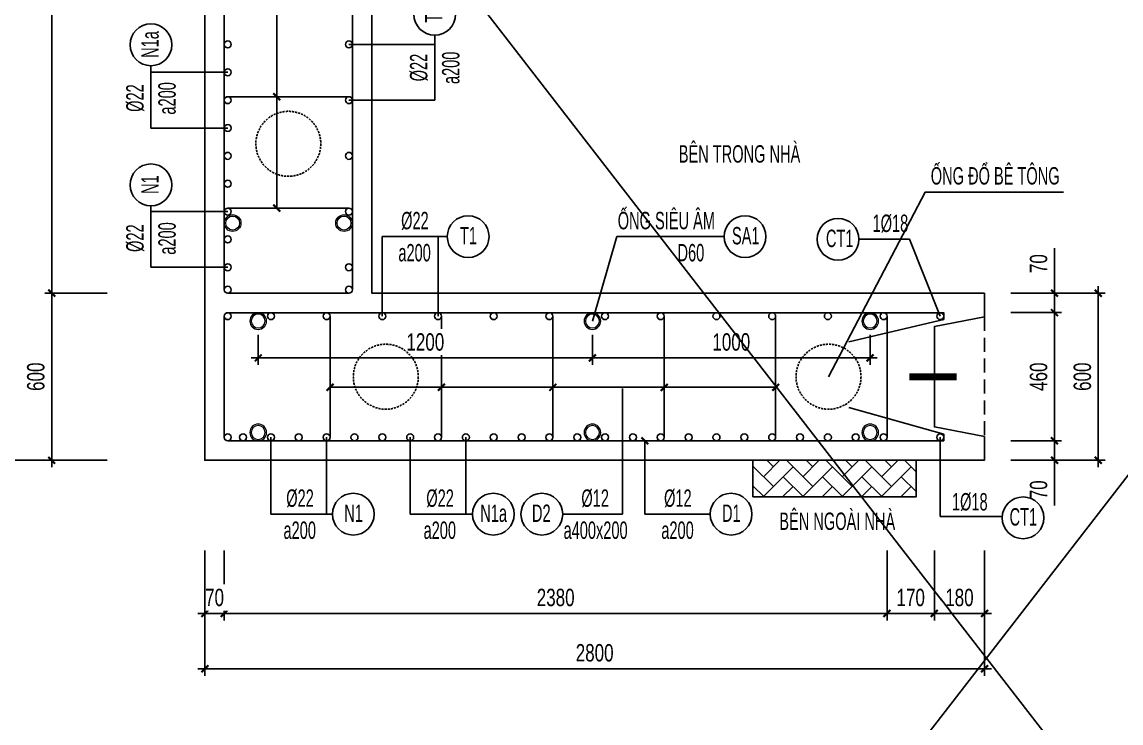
# Model space of a CAD drawing. Header units: millimetres. Extents: x -147841 to 368790, y -162721 to 84261.
# Drawn here: x 305084 to 309031, y -71216 to -68699 of the extents above; entities that cross this region are included whole.
import ezdxf
from ezdxf.enums import TextEntityAlignment as Align

# ---------------------------------------------------------------- set-up
doc = ezdxf.new("R2010")
doc.units = ezdxf.units.MM
doc.header["$LTSCALE"] = 1000
doc.header["$MEASUREMENT"] = 0
doc.header["$PDMODE"] = 1
doc.header["$PDSIZE"] = -10
doc.linetypes.add('DASHED', pattern=[0.75, 0.5, -0.25])
doc.linetypes.add('HIDDEN', pattern=[0.375, 0.25, -0.125])
doc.layers.get('0').update_dxf_attribs({"linetype": 'CONTINUOUS', "lineweight": 18})
doc.layers.get('DEFPOINTS').update_dxf_attribs({"color": 5, "linetype": 'CONTINUOUS', "lineweight": 18})
for name, color, linetype, lineweight in [('0-THAY', 7, 'CONTINUOUS', 18), ('ccu11-Dim', 8, 'CONTINUOUS', 18), ('DIM', 8, 'CONTINUOUS', 18)]:
    doc.layers.add(name, color=color, linetype=linetype, lineweight=lineweight)
for name, color, linetype in [('ccu11-Hatch', 250, 'CONTINUOUS'), ('ccu11-Khuat', 9, 'DASHED'), ('ccu11-Manh', 8, 'CONTINUOUS'), ('ccu11-Thep', 4, 'CONTINUOUS'), ('ccu11-Thepdai', 6, 'CONTINUOUS'), ('KC-Cotthep', 8, 'CONTINUOUS'), ('KC-Dim', 8, 'CONTINUOUS'), ('KC-Text', 31, 'CONTINUOUS'), ('KC-Thay', 7, 'CONTINUOUS')]:
    doc.layers.add(name, color=color, linetype=linetype)
doc.styles.add('ARIAL', font='arial.ttf', dxfattribs={"width": 0.7})
doc.styles.add('ccu11-dim', font='vnsimli.shx', dxfattribs={"width": 0.65, "bigfont": 'bigfont.shx'})
doc.dimstyles.new('2.5-25', dxfattribs={"dimscale": 25, "dimtxt": 2.5, "dimasz": 1, "dimexe": 1, "dimexo": 2, "dimgap": 1, "dimtad": 1, "dimdec": 1, "dimrnd": 5, "dimdsep": 46, "dimtxsty": 'ARIAL', "dimblk": 'ARCHTICK', "dimcen": -1, "dimdle": 1, "dimclrd": 256, "dimclre": 256, "dimclrt": 3, "dimadec": 0, "dimazin": 2, "dimtfac": 0.1, "dimtdec": 1, "dimtmove": 0, "dimatfit": 1, "dimldrblk": 'ARCHTICK', "dimfxl": 1, "dimtvp": 0.833333, "dimtfill": 1, "dimtolj": 1, "dimtzin": 12, "dimarcsym": 0})
doc.dimstyles.new('ccu11-100x4', dxfattribs={"dimscale": 100, "dimtxt": 2.5, "dimasz": 1, "dimexe": 1, "dimexo": 2, "dimgap": 1, "dimtad": 1, "dimdec": 0, "dimlfac": 0.25, "dimdsep": 46, "dimtxsty": 'ccu11-dim', "dimblk": 'ARCHTICK', "dimcen": -1, "dimdle": 1, "dimclrd": 256, "dimclre": 256, "dimclrt": 31, "dimadec": 0, "dimazin": 2, "dimtfac": 0.1, "dimtdec": 0, "dimtmove": 0, "dimatfit": 1, "dimldrblk": 'ARCHTICK', "dimfxl": 1, "dimtvp": 0.833333, "dimtolj": 1, "dimtzin": 12, "dimarcsym": 0})

# ---------------------------------------------------------------- blocks, each defined once
blk = doc.blocks.new('_ARCHTICK')
at = {"color": 0, "linetype": 'ByBlock', "const_width": 0.3}
blk.add_lwpolyline([(-0.5, -0.5), (0.5, 0.5)], dxfattribs=at)
blk = doc.blocks.new('*D1232')
at = {"layer": 'DEFPOINTS', "color": 0, "linetype": 'ByBlock', "ltscale": 30, "transparency": 16777216}
for p in [(308360.6, -70546.8), (308540.6, -70546.8), (308540.6, -70822.4)]:
    blk.add_point(p, dxfattribs=at)
at = {"layer": 'KC-Dim', "linetype": 'ByBlock', "lineweight": -2, "ltscale": 30, "transparency": 16777216}
for p, q in [((308360.6, -70596.8), (308360.6, -70847.4)), ((308540.6, -70596.8), (308540.6, -70847.4)), ((308335.6, -70822.4), (308565.6, -70822.4))]:
    blk.add_line(p, q, dxfattribs=at)
at = {"layer": 'KC-Dim', "linetype": 'ByBlock', "lineweight": -2, "ltscale": 30, "transparency": 16777216, "xscale": 25, "yscale": 25, "zscale": 25, "rotation": 180}
blk.add_blockref('_ARCHTICK', (308360.6, -70822.4), dxfattribs=at)
at = {"layer": 'KC-Dim', "linetype": 'ByBlock', "lineweight": -2, "ltscale": 30, "transparency": 16777216, "xscale": 25, "yscale": 25, "zscale": 25}
blk.add_blockref('_ARCHTICK', (308540.6, -70822.4), dxfattribs=at)
at = {"layer": 'KC-Dim', "color": 3, "linetype": 'ByBlock', "ltscale": 30, "transparency": 16777216, "insert": (308450.6, -70765.5), "char_height": 62.5, "attachment_point": 5, "style": 'ARIAL', "bg_fill": 3, "box_fill_scale": 1.25, "bg_fill_color": 256, "bg_fill_true_color": 13158600, "bg_fill_transparency": 0}
blk.add_mtext('\\A1;180', dxfattribs=at)
blk = doc.blocks.new('*D1233')
at = {"layer": 'DEFPOINTS', "color": 0, "linetype": 'ByBlock', "ltscale": 30, "transparency": 16777216}
for p in [(308190.6, -70546.8), (308360.6, -70546.8)]:
    blk.add_point(p, dxfattribs=at)
at = {"layer": 'KC-Dim', "linetype": 'ByBlock', "lineweight": -2, "ltscale": 30, "transparency": 16777216}
for p, q in [((308190.6, -70596.8), (308190.6, -70847.4)), ((308360.6, -70596.8), (308360.6, -70847.4)), ((308385.6, -70822.4), (308165.6, -70822.4))]:
    blk.add_line(p, q, dxfattribs=at)
at = {"layer": 'KC-Dim', "linetype": 'ByBlock', "lineweight": -2, "ltscale": 30, "transparency": 16777216, "xscale": 25, "yscale": 25, "zscale": 25, "rotation": 180}
blk.add_blockref('_ARCHTICK', (308190.6, -70822.4), dxfattribs=at)
at = {"layer": 'KC-Dim', "linetype": 'ByBlock', "lineweight": -2, "ltscale": 30, "transparency": 16777216, "xscale": 25, "yscale": 25, "zscale": 25}
blk.add_blockref('_ARCHTICK', (308360.6, -70822.4), dxfattribs=at)
at = {"layer": 'KC-Dim', "color": 3, "linetype": 'ByBlock', "ltscale": 30, "transparency": 16777216, "insert": (308275.6, -70765.5), "char_height": 62.5, "attachment_point": 5, "style": 'ARIAL', "bg_fill": 3, "box_fill_scale": 1.25, "bg_fill_color": 256, "bg_fill_true_color": 13158600, "bg_fill_transparency": 0}
blk.add_mtext('\\A1;170', dxfattribs=at)
at = {"layer": 'DEFPOINTS', "color": 0, "linetype": 'ByBlock', "ltscale": 30, "transparency": 16777216}
blk.add_point((308190.6, -70822.4), dxfattribs=at)
blk = doc.blocks.new('*D1234')
at = {"layer": 'DEFPOINTS', "color": 0, "linetype": 'ByBlock', "ltscale": 30, "transparency": 16777216}
for p in [(308584.7, -69672.6), (308949.2, -69672.6), (308584.7, -70272.6)]:
    blk.add_point(p, dxfattribs=at)
at = {"layer": 'KC-Dim', "linetype": 'ByBlock', "lineweight": -2, "ltscale": 30, "transparency": 16777216}
for p, q in [((308949.2, -70297.6), (308949.2, -69647.6)), ((308634.7, -69672.6), (308974.2, -69672.6)), ((308634.7, -70272.6), (308974.2, -70272.6))]:
    blk.add_line(p, q, dxfattribs=at)
at = {"layer": 'KC-Dim', "linetype": 'ByBlock', "lineweight": -2, "ltscale": 30, "transparency": 16777216, "xscale": 25, "yscale": 25, "zscale": 25}
for p, rotation in [((308949.2, -69672.6), 90), ((308949.2, -70272.6), 270)]:
    blk.add_blockref('_ARCHTICK', p, dxfattribs=dict(at, rotation=rotation))
at = {"layer": 'KC-Dim', "color": 3, "linetype": 'ByBlock', "ltscale": 30, "transparency": 16777216, "insert": (308892.3, -69972.6), "char_height": 62.5, "attachment_point": 5, "rotation": 90, "style": 'ARIAL', "bg_fill": 3, "box_fill_scale": 1.25, "bg_fill_color": 256, "bg_fill_true_color": 13158600, "bg_fill_transparency": 0}
blk.add_mtext('\\A1;600', dxfattribs=at)
blk = doc.blocks.new('*D1235')
at = {"layer": 'DEFPOINTS', "color": 0, "linetype": 'ByBlock', "ltscale": 30, "transparency": 16777216}
for p in [(308584.7, -69742.6), (308584.7, -70202.6), (308792, -70202.6)]:
    blk.add_point(p, dxfattribs=at)
at = {"layer": 'KC-Dim', "linetype": 'ByBlock', "lineweight": -2, "ltscale": 30, "transparency": 16777216}
for p, q in [((308792, -69717.6), (308792, -70227.6)), ((308634.7, -69742.6), (308817, -69742.6)), ((308634.7, -70202.6), (308817, -70202.6))]:
    blk.add_line(p, q, dxfattribs=at)
at = {"layer": 'KC-Dim', "linetype": 'ByBlock', "lineweight": -2, "ltscale": 30, "transparency": 16777216, "xscale": 25, "yscale": 25, "zscale": 25}
for p, rotation in [((308792, -69742.6), 90), ((308792, -70202.6), 270)]:
    blk.add_blockref('_ARCHTICK', p, dxfattribs=dict(at, rotation=rotation))
at = {"layer": 'KC-Dim', "color": 3, "linetype": 'ByBlock', "ltscale": 30, "transparency": 16777216, "insert": (308735.1, -69972.6), "char_height": 62.5, "attachment_point": 5, "rotation": 90, "style": 'ARIAL', "bg_fill": 3, "box_fill_scale": 1.25, "bg_fill_color": 256, "bg_fill_true_color": 13158600, "bg_fill_transparency": 0}
blk.add_mtext('\\A1;460', dxfattribs=at)
blk = doc.blocks.new('*D1236')
at = {"layer": 'DEFPOINTS', "color": 0, "linetype": 'ByBlock', "ltscale": 30, "transparency": 16777216}
for p in [(308584.7, -69672.6), (308792, -69672.6), (308584.7, -69742.6)]:
    blk.add_point(p, dxfattribs=at)
at = {"layer": 'KC-Dim', "linetype": 'ByBlock', "lineweight": -2, "ltscale": 30, "transparency": 16777216}
for p, q in [((308792, -69672.6), (308792, -69510.5)), ((308634.7, -69672.6), (308817, -69672.6)), ((308792, -69742.6), (308792, -69672.6)), ((308634.7, -69742.6), (308817, -69742.6)), ((308792, -69742.6), (308792, -69767.6))]:
    blk.add_line(p, q, dxfattribs=at)
at = {"layer": 'KC-Dim', "linetype": 'ByBlock', "lineweight": -2, "ltscale": 30, "transparency": 16777216, "xscale": 25, "yscale": 25, "zscale": 25}
for p, rotation in [((308792, -69672.6), 270), ((308792, -69742.6), 90)]:
    blk.add_blockref('_ARCHTICK', p, dxfattribs=dict(at, rotation=rotation))
at = {"layer": 'KC-Dim', "color": 3, "linetype": 'ByBlock', "ltscale": 30, "transparency": 16777216, "insert": (308735.1, -69566.6), "char_height": 62.5, "attachment_point": 5, "rotation": 90, "style": 'ARIAL', "bg_fill": 3, "box_fill_scale": 1.25, "bg_fill_color": 256, "bg_fill_true_color": 13158600, "bg_fill_transparency": 0}
blk.add_mtext('\\A1;70', dxfattribs=at)
blk = doc.blocks.new('*D1237')
at = {"layer": 'DEFPOINTS', "color": 0, "linetype": 'ByBlock', "ltscale": 30, "transparency": 16777216}
for p in [(308584.7, -70202.6), (308584.7, -70272.6), (308792, -70272.6)]:
    blk.add_point(p, dxfattribs=at)
at = {"layer": 'KC-Dim', "linetype": 'ByBlock', "lineweight": -2, "ltscale": 30, "transparency": 16777216}
for p, q in [((308634.7, -70202.6), (308817, -70202.6)), ((308792, -70202.6), (308792, -70177.6)), ((308792, -70202.6), (308792, -70272.6)), ((308634.7, -70272.6), (308817, -70272.6)), ((308792, -70272.6), (308792, -70434.8))]:
    blk.add_line(p, q, dxfattribs=at)
at = {"layer": 'KC-Dim', "linetype": 'ByBlock', "lineweight": -2, "ltscale": 30, "transparency": 16777216, "xscale": 25, "yscale": 25, "zscale": 25}
for p, rotation in [((308792, -70202.6), 270), ((308792, -70272.6), 90)]:
    blk.add_blockref('_ARCHTICK', p, dxfattribs=dict(at, rotation=rotation))
at = {"layer": 'KC-Dim', "color": 3, "linetype": 'ByBlock', "ltscale": 30, "transparency": 16777216, "insert": (308735.1, -70378.7), "char_height": 62.5, "attachment_point": 5, "rotation": 90, "style": 'ARIAL', "bg_fill": 3, "box_fill_scale": 1.25, "bg_fill_color": 256, "bg_fill_true_color": 13158600, "bg_fill_transparency": 0}
blk.add_mtext('\\A1;70', dxfattribs=at)
blk = doc.blocks.new('*D1238')
at = {"layer": 'DEFPOINTS', "color": 0, "linetype": 'ByBlock', "ltscale": 30, "transparency": 16777216}
for p in [(305810.6, -70546.8), (308190.6, -70546.8), (305810.6, -70822.4)]:
    blk.add_point(p, dxfattribs=at)
at = {"layer": 'KC-Dim', "linetype": 'ByBlock', "lineweight": -2, "ltscale": 30, "transparency": 16777216}
for p, q in [((305810.6, -70596.8), (305810.6, -70847.4)), ((308190.6, -70596.8), (308190.6, -70847.4)), ((308215.6, -70822.4), (305785.6, -70822.4))]:
    blk.add_line(p, q, dxfattribs=at)
at = {"layer": 'KC-Dim', "linetype": 'ByBlock', "lineweight": -2, "ltscale": 30, "transparency": 16777216, "xscale": 25, "yscale": 25, "zscale": 25, "rotation": 180}
blk.add_blockref('_ARCHTICK', (305810.6, -70822.4), dxfattribs=at)
at = {"layer": 'KC-Dim', "linetype": 'ByBlock', "lineweight": -2, "ltscale": 30, "transparency": 16777216, "xscale": 25, "yscale": 25, "zscale": 25}
blk.add_blockref('_ARCHTICK', (308190.6, -70822.4), dxfattribs=at)
at = {"layer": 'KC-Dim', "color": 3, "linetype": 'ByBlock', "ltscale": 30, "transparency": 16777216, "insert": (307000.6, -70765.5), "char_height": 62.5, "attachment_point": 5, "style": 'ARIAL', "bg_fill": 3, "box_fill_scale": 1.25, "bg_fill_color": 256, "bg_fill_true_color": 13158600, "bg_fill_transparency": 0}
blk.add_mtext('\\A1;2380', dxfattribs=at)
blk = doc.blocks.new('att_thep_2')
blk.add_circle((-300, 0), 300)
at = {"color": 3, "style": 'ARIAL', "width": 0.6}
blk.add_attdef('DK', text='', height=250, dxfattribs=at).set_placement((467, 105), align=Align.CENTER)
at = {"color": 31, "style": 'ARIAL', "width": 0.6}
blk.add_attdef('SH', text='', height=250, dxfattribs=at).set_placement((-281, -111), align=Align.CENTER)
at = {"color": 2, "style": 'ARIAL', "width": 0.6}
blk.add_attdef('KC', text='', height=250, dxfattribs=at).set_placement((472, -355), align=Align.CENTER)
blk = doc.blocks.new('*D1239')
at = {"layer": 'DEFPOINTS', "color": 0, "ltscale": 3000, "transparency": 16777216}
for p in [(305740.6, -70546.8), (305810.6, -70546.8)]:
    blk.add_point(p, dxfattribs=at)
at = {"layer": 'KC-Dim', "lineweight": -2, "ltscale": 3000, "transparency": 16777216}
for p, q in [((305740.6, -70596.8), (305740.6, -70847.4)), ((305810.6, -70596.8), (305810.6, -70847.4)), ((305835.6, -70822.4), (305715.6, -70822.4))]:
    blk.add_line(p, q, dxfattribs=at)
at = {"layer": 'KC-Dim', "lineweight": -2, "ltscale": 3000, "transparency": 16777216, "xscale": 25, "yscale": 25, "zscale": 25, "rotation": 180}
blk.add_blockref('_ARCHTICK', (305740.6, -70822.4), dxfattribs=at)
at = {"layer": 'KC-Dim', "lineweight": -2, "ltscale": 3000, "transparency": 16777216, "xscale": 25, "yscale": 25, "zscale": 25}
blk.add_blockref('_ARCHTICK', (305810.6, -70822.4), dxfattribs=at)
at = {"layer": 'KC-Dim', "color": 3, "ltscale": 3000, "transparency": 16777216, "insert": (305775.6, -70765.5), "char_height": 62.5, "attachment_point": 5, "style": 'ARIAL', "bg_fill": 3, "box_fill_scale": 1.25, "bg_fill_color": 256, "bg_fill_true_color": 13158600, "bg_fill_transparency": 0}
blk.add_mtext('\\A1;70', dxfattribs=at)
at = {"layer": 'DEFPOINTS', "color": 0, "ltscale": 3000, "transparency": 16777216}
blk.add_point((305740.6, -70822.4), dxfattribs=at)
blk = doc.blocks.new('*U1222')
at = {"layer": 'ccu11-Thepdai', "flags": 128}
blk.add_lwpolyline([(50, 230), (-37.5, 230, 0.414214), (-50, 217.5), (-50, -114.4), (-50, -217.5, 0.414214), (-37.5, -230), (50, -230)], format="xyb", dxfattribs=at)
blk = doc.blocks.new('*U1223')
at = {"layer": 'DIM', "color": 0, "linetype": 'ByBlock', "lineweight": -2, "transparency": 16777216}
for p in [(0, 0), (400, 0), (800, 0), (1200, 0), (1600, 0)]:
    blk.add_blockref('*U1222', p, dxfattribs=at)
blk = doc.blocks.new('*D1240')
at = {"layer": 'DEFPOINTS', "color": 0, "ltscale": 3000, "transparency": 16777216}
for p in [(305740.6, -70546.8), (308540.6, -70546.8), (305740.6, -71021)]:
    blk.add_point(p, dxfattribs=at)
at = {"layer": 'DIM', "lineweight": -2, "ltscale": 3000, "transparency": 16777216}
for p, q in [((305740.6, -70596.8), (305740.6, -71046)), ((308540.6, -70596.8), (308540.6, -71046)), ((308565.6, -71021), (305715.6, -71021))]:
    blk.add_line(p, q, dxfattribs=at)
at = {"layer": 'DIM', "lineweight": -2, "ltscale": 3000, "transparency": 16777216, "xscale": 25, "yscale": 25, "zscale": 25, "rotation": 180}
blk.add_blockref('_ARCHTICK', (305740.6, -71021), dxfattribs=at)
at = {"layer": 'DIM', "lineweight": -2, "ltscale": 3000, "transparency": 16777216, "xscale": 25, "yscale": 25, "zscale": 25}
blk.add_blockref('_ARCHTICK', (308540.6, -71021), dxfattribs=at)
at = {"layer": 'DIM', "color": 3, "ltscale": 3000, "transparency": 16777216, "insert": (307140.6, -70964.1), "char_height": 62.5, "attachment_point": 5, "style": 'ARIAL', "bg_fill": 3, "box_fill_scale": 1.25, "bg_fill_color": 256, "bg_fill_true_color": 13158600, "bg_fill_transparency": 0}
blk.add_mtext('\\A1;2800', dxfattribs=at)
blk = doc.blocks.new('A$C260038B3')
at = {"layer": '0-THAY', "linetype": 'Continuous'}
for radius in [120, 100]:
    blk.add_circle((0, 0), radius, dxfattribs=at)
blk = doc.blocks.new('*D1241')
at = {"layer": 'DEFPOINTS', "color": 0, "linetype": 'ByBlock', "ltscale": 30, "transparency": 16777216}
for p in [(305932.5, -69772.6), (307132.5, -69772.6), (307132.5, -69905.1)]:
    blk.add_point(p, dxfattribs=at)
at = {"layer": 'KC-Dim', "linetype": 'ByBlock', "lineweight": -2, "ltscale": 30, "transparency": 16777216}
for p, q in [((305932.5, -69822.6), (305932.5, -69930.1)), ((307132.5, -69822.6), (307132.5, -69930.1)), ((305907.5, -69905.1), (307157.5, -69905.1))]:
    blk.add_line(p, q, dxfattribs=at)
at = {"layer": 'KC-Dim', "linetype": 'ByBlock', "lineweight": -2, "ltscale": 30, "transparency": 16777216, "xscale": 25, "yscale": 25, "zscale": 25, "rotation": 180}
blk.add_blockref('_ARCHTICK', (305932.5, -69905.1), dxfattribs=at)
at = {"layer": 'KC-Dim', "linetype": 'ByBlock', "lineweight": -2, "ltscale": 30, "transparency": 16777216, "xscale": 25, "yscale": 25, "zscale": 25}
blk.add_blockref('_ARCHTICK', (307132.5, -69905.1), dxfattribs=at)
at = {"layer": 'KC-Dim', "color": 3, "linetype": 'ByBlock', "ltscale": 30, "transparency": 16777216, "insert": (306532.5, -69848.2), "char_height": 62.5, "attachment_point": 5, "style": 'ARIAL', "bg_fill": 3, "box_fill_scale": 1.25, "bg_fill_color": 256, "bg_fill_true_color": 13158600, "bg_fill_transparency": 0}
blk.add_mtext('\\A1;1200', dxfattribs=at)
blk = doc.blocks.new('*D1242')
at = {"layer": 'DEFPOINTS', "color": 0, "linetype": 'ByBlock', "ltscale": 30, "transparency": 16777216}
for p in [(307132.5, -69772.6), (308130.1, -69772.6), (308130.1, -69905.1)]:
    blk.add_point(p, dxfattribs=at)
at = {"layer": 'KC-Dim', "linetype": 'ByBlock', "lineweight": -2, "ltscale": 30, "transparency": 16777216}
for p, q in [((307132.5, -69822.6), (307132.5, -69930.1)), ((308130.1, -69822.6), (308130.1, -69930.1)), ((307107.5, -69905.1), (308155.1, -69905.1))]:
    blk.add_line(p, q, dxfattribs=at)
at = {"layer": 'KC-Dim', "linetype": 'ByBlock', "lineweight": -2, "ltscale": 30, "transparency": 16777216, "xscale": 25, "yscale": 25, "zscale": 25, "rotation": 180}
blk.add_blockref('_ARCHTICK', (307132.5, -69905.1), dxfattribs=at)
at = {"layer": 'KC-Dim', "linetype": 'ByBlock', "lineweight": -2, "ltscale": 30, "transparency": 16777216, "xscale": 25, "yscale": 25, "zscale": 25}
blk.add_blockref('_ARCHTICK', (308130.1, -69905.1), dxfattribs=at)
at = {"layer": 'KC-Dim', "color": 3, "linetype": 'ByBlock', "ltscale": 30, "transparency": 16777216, "insert": (307631.3, -69848.2), "char_height": 62.5, "attachment_point": 5, "style": 'ARIAL', "bg_fill": 3, "box_fill_scale": 1.25, "bg_fill_color": 256, "bg_fill_true_color": 13158600, "bg_fill_transparency": 0}
blk.add_mtext('\\A1;1000', dxfattribs=at)
blk = doc.blocks.new('*D1249')
at = {"layer": 'DEFPOINTS', "color": 0, "linetype": 'ByBlock', "ltscale": 30, "transparency": 16777216}
for p in [(305439.4, -66967.1), (305190.8, -69672.6), (305439.4, -69672.6)]:
    blk.add_point(p, dxfattribs=at)
at = {"layer": 'KC-Dim', "linetype": 'ByBlock', "lineweight": -2, "ltscale": 30, "transparency": 16777216}
for p, q in [((305389.4, -66967.1), (305165.8, -66967.1)), ((305190.8, -66942.1), (305190.8, -69697.6)), ((305389.4, -69672.6), (305165.8, -69672.6))]:
    blk.add_line(p, q, dxfattribs=at)
at = {"layer": 'KC-Dim', "linetype": 'ByBlock', "lineweight": -2, "ltscale": 30, "transparency": 16777216, "xscale": 25, "yscale": 25, "zscale": 25}
for p, rotation in [((305190.8, -66967.1), 90), ((305190.8, -69672.6), 270)]:
    blk.add_blockref('_ARCHTICK', p, dxfattribs=dict(at, rotation=rotation))
at = {"layer": 'KC-Dim', "color": 3, "linetype": 'ByBlock', "ltscale": 30, "transparency": 16777216, "insert": (305133.9, -68319.9), "char_height": 62.5, "attachment_point": 5, "rotation": 90, "style": 'ARIAL', "bg_fill": 3, "box_fill_scale": 1.25, "bg_fill_color": 256, "bg_fill_true_color": 13158600, "bg_fill_transparency": 0}
blk.add_mtext('\\A1;2705', dxfattribs=at)
blk = doc.blocks.new('*D1250')
at = {"layer": 'DEFPOINTS', "color": 0, "ltscale": 3000, "transparency": 16777216}
for p in [(305439.4, -66617.1), (304992.2, -70272.6), (305439.4, -70272.6)]:
    blk.add_point(p, dxfattribs=at)
at = {"layer": 'DIM', "lineweight": -2, "ltscale": 3000, "transparency": 16777216}
for p, q in [((305389.4, -66617.1), (304967.2, -66617.1)), ((304992.2, -66592.1), (304992.2, -70297.6)), ((305389.4, -70272.6), (304967.2, -70272.6))]:
    blk.add_line(p, q, dxfattribs=at)
at = {"layer": 'DIM', "lineweight": -2, "ltscale": 3000, "transparency": 16777216, "xscale": 25, "yscale": 25, "zscale": 25}
for p, rotation in [((304992.2, -66617.1), 90), ((304992.2, -70272.6), 270)]:
    blk.add_blockref('_ARCHTICK', p, dxfattribs=dict(at, rotation=rotation))
at = {"layer": 'DIM', "color": 3, "ltscale": 3000, "transparency": 16777216, "insert": (304935.3, -68444.9), "char_height": 62.5, "attachment_point": 5, "rotation": 90, "style": 'ARIAL', "bg_fill": 3, "box_fill_scale": 1.25, "bg_fill_color": 256, "bg_fill_true_color": 13158600, "bg_fill_transparency": 0}
blk.add_mtext('\\A1;3655', dxfattribs=at)
blk = doc.blocks.new('*D1251')
at = {"layer": 'DEFPOINTS', "color": 0, "linetype": 'ByBlock', "ltscale": 30, "transparency": 16777216}
for p in [(305439.4, -69672.6), (305190.8, -70272.6), (305439.4, -70272.6)]:
    blk.add_point(p, dxfattribs=at)
at = {"layer": 'KC-Dim', "linetype": 'ByBlock', "lineweight": -2, "ltscale": 30, "transparency": 16777216}
for p, q in [((305190.8, -69647.6), (305190.8, -70297.6)), ((305389.4, -69672.6), (305165.8, -69672.6)), ((305389.4, -70272.6), (305165.8, -70272.6))]:
    blk.add_line(p, q, dxfattribs=at)
at = {"layer": 'KC-Dim', "linetype": 'ByBlock', "lineweight": -2, "ltscale": 30, "transparency": 16777216, "xscale": 25, "yscale": 25, "zscale": 25}
for p, rotation in [((305190.8, -69672.6), 90), ((305190.8, -70272.6), 270)]:
    blk.add_blockref('_ARCHTICK', p, dxfattribs=dict(at, rotation=rotation))
at = {"layer": 'KC-Dim', "color": 3, "linetype": 'ByBlock', "ltscale": 30, "transparency": 16777216, "insert": (305133.9, -69972.6), "char_height": 62.5, "attachment_point": 5, "rotation": 90, "style": 'ARIAL', "bg_fill": 3, "box_fill_scale": 1.25, "bg_fill_color": 256, "bg_fill_true_color": 13158600, "bg_fill_transparency": 0}
blk.add_mtext('\\A1;600', dxfattribs=at)

msp = doc.modelspace()

# ---------------------------------------------------------------- hatches: boundary and pattern name
at = {"layer": 'ccu11-Hatch', "ltscale": 3000}
h = msp.add_hatch(dxfattribs=at)
h.set_pattern_fill('AR-HBONE', color=256, scale=12.5, style=0)
h.set_pattern_definition([(315, (240501.04, -58169.494), (6e-15, -70.710678), [150, -50]), (225, (240536.397, -58204.85), (6e-15, -70.710678), [150, -50])])
h.paths.add_polyline_path([(308295.04, -70404.24), (307708.64, -70404.24), (307708.64, -70272.65), (308295.04, -70272.65)])

# ---------------------------------------------------------------- linework, layer by layer
msp.add_lwpolyline([(307708.64, -70404.24), (308295.04, -70404.24), (308295.04, -70272.65), (307708.64, -70272.65)], close=True, dxfattribs=at)
at = {"layer": 'ccu11-Khuat', "ltscale": 0.1}
msp.add_line((308540.59, -69757.65), (308540.59, -70187.65), dxfattribs=at)
at = {"layer": 'ccu11-Manh', "ltscale": 3000}
for points in [[(305998.88, -69367.11), (305998.88, -67367.11), (305998.88, -67367.11)], [(306190.59, -70010.56), (307790.59, -70010.56)]]:
    msp.add_lwpolyline(points, dxfattribs=at)
at = {"layer": 'ccu11-Thep', "const_width": 25}
msp.add_lwpolyline([(308270.59, -69972.65), (308440.59, -69972.65)], dxfattribs=at)
at = {"layer": 'ccu11-Thep'}
for centre in [(305823.09, -68779.61), (306258.09, -68779.61), (305823.09, -68879.61), (305823.09, -68979.61), (306258.09, -68979.61), (305823.09, -69079.61), (305823.09, -69179.61), (306258.09, -69179.61), (305823.09, -69279.61), (305823.09, -69379.61), (306258.09, -69379.61), (305823.09, -69479.61), (305823.09, -69579.61), (306258.09, -69579.61), (305823.09, -69660.15), (306258.09, -69660.15), (305823.09, -69755.15), (308178.09, -69755.15), (308381.8, -69755.15), (305823.09, -70190.15), (305878.09, -70190.15), (305978.09, -70190.15), (305978.09, -70190.15), (306078.09, -70190.15), (306178.09, -70190.15), (306278.09, -70190.15), (306378.09, -70190.15), (306478.09, -70190.15), (306578.09, -70190.15), (306678.09, -70190.15), (306778.09, -70190.15), (306878.09, -70190.15), (306978.09, -70190.15), (307078.09, -70190.15), (307178.09, -70190.15), (307278.09, -70190.15), (307378.09, -70190.15), (307478.09, -70190.15), (307578.09, -70190.15), (307678.09, -70190.15), (307778.09, -70190.15), (307878.09, -70190.15), (307978.09, -70190.15), (308078.09, -70190.15), (308178.09, -70190.15), (308381.71, -70190.15)]:
    msp.add_circle(centre, 12.5, dxfattribs=at)
at = {"layer": 'ccu11-Thep', "linetype": 'HIDDEN', "ltscale": 0.03}
msp.add_circle((306040.59, -69136.3), 116.6, dxfattribs=at)
at = {"layer": 'ccu11-Thepdai'}
for points in [[(305810.59, -66979.61), (305810.59, -69660.15, 0.4142136), (305823.09, -69672.65), (306258.09, -69672.65, 0.4142136), (306270.59, -69660.15), (306270.59, -66979.61, 0.4142136), (306258.09, -66967.11), (305823.09, -66967.11, 0.4142136)], [(308178.09, -70202.65), (305823.09, -70202.65, -0.4142136), (305810.59, -70190.15), (305810.59, -69755.15, -0.4142136), (305823.09, -69742.65), (308178.09, -69742.65, -0.4142136), (308190.59, -69755.15), (308190.59, -70190.15, -0.4142136)]]:
    msp.add_lwpolyline(points, format="xyb", close=True, dxfattribs=at)
at = {"layer": 'ccu11-Thepdai', "flags": 128}
for points in [[(306270.59, -69067.11), (306270.59, -68979.61, 0.4142136), (306258.09, -68967.11), (305926.16, -68967.11), (305823.09, -68967.11, 0.4142136), (305810.59, -68979.61), (305810.59, -69067.11)], [(306270.59, -69467.11), (306270.59, -69379.61, 0.4142136), (306258.09, -69367.11), (305926.16, -69367.11), (305823.09, -69367.11, 0.4142136), (305810.59, -69379.61), (305810.59, -69467.11)]]:
    msp.add_lwpolyline(points, format="xyb", dxfattribs=at)
for points in [[(308159.54, -69742.65), (308394.3, -69742.65), (308394.3, -69766.82), (308052.84, -69846.85)], [(308159.54, -70202.65), (308394.21, -70202.65), (308394.21, -70179.2), (308052.84, -70083.05)]]:
    msp.add_lwpolyline(points, dxfattribs=at)
at = {"layer": 'KC-Thay', "flags": 128}
msp.add_lwpolyline([(305740.59, -66617.11), (305740.59, -70272.65), (308540.59, -70272.65), (308540.59, -70187.65), (308360.59, -70152.65), (308360.59, -69792.65), (308540.59, -69757.65), (308540.59, -69672.65), (306340.59, -69672.65), (306340.59, -66617.11), (306255.59, -66617.11), (306220.59, -66797.11), (305860.59, -66797.11), (305825.59, -66617.11), (305740.59, -66617.11)], dxfattribs=at)

# ---------------------------------------------------------------- block references
at = {"layer": 'ccu11-Dim', "ltscale": 3000, "xscale": 0.25, "yscale": 0.25, "zscale": 0.25, "rotation": 270}
for p in [(305840.59, -69420.94), (306240.59, -69420.94)]:
    msp.add_blockref('A$C260038B3', p, dxfattribs=at)
at = {"layer": 'ccu11-Dim', "ltscale": 3000, "extrusion": (0, 0, -1), "xscale": 0.25, "yscale": 0.25, "zscale": -0.25}
for p in [(-305932.49, -69772.65), (-307132.49, -69772.65), (-308130.12, -69772.65), (-305932.49, -70172.65), (-307132.49, -70172.65), (-308130.12, -70172.65)]:
    msp.add_blockref('A$C260038B3', p, dxfattribs=at)
at = {"layer": 'ccu11-Manh', "ltscale": 3000, "xscale": 25, "yscale": 25, "zscale": 25}
for p, rotation in [((305998.88, -68967.11), 270), ((305998.88, -69367.11), 270), ((306190.59, -70010.56), 180), ((306590.59, -70010.56), 180), ((306990.59, -70010.56), 180), ((307390.59, -70010.56), 180), ((307790.59, -70010.56), 180)]:
    msp.add_blockref('_ARCHTICK', p, dxfattribs=dict(at, rotation=rotation))
at = {"layer": 'DIM', "xscale": -1}
msp.add_blockref('*U1223', (307740.59, -69972.65), dxfattribs=at)
at = {"layer": 'KC-Cotthep'}
ref = msp.add_blockref('att_thep_2', (306566.17, -68746.34), dxfattribs=dict(at, xscale=-0.25, yscale=0.25, zscale=0.25, rotation=90))
ref.add_attrib('KC', 'a200', dxfattribs={"layer": '0', "color": 2, "height": 62.5, "rotation": 90, "style": 'ARIAL', "width": 0.6}).set_placement((306654.99, -68863.69), align=Align.CENTER)
ref.add_attrib('DK', '%%C22', dxfattribs={"layer": '0', "color": 2, "height": 62.5, "rotation": 90, "style": 'ARIAL', "width": 0.6}).set_placement((306539.81, -68862.6), align=Align.CENTER)
ref.add_attrib('SH', 'T1', dxfattribs={"layer": '0', "color": 31, "height": 62.5, "rotation": 90, "style": 'ARIAL', "width": 0.6}).set_placement((306594.04, -68670.31), align=Align.CENTER)
ref = msp.add_blockref('att_thep_2', (306611.36, -69469.6), dxfattribs=dict(at, xscale=-0.25, yscale=0.25, zscale=0.25))
ref.add_attrib('KC', 'a200', dxfattribs={"layer": '0', "color": 2, "height": 62.5, "style": 'ARIAL', "width": 0.6}).set_placement((306494, -69558.43), align=Align.CENTER)
ref.add_attrib('DK', '%%C22', dxfattribs={"layer": '0', "color": 2, "height": 62.5, "style": 'ARIAL', "width": 0.6}).set_placement((306495.09, -69443.25), align=Align.CENTER)
ref.add_attrib('SH', 'T1', dxfattribs={"layer": '0', "color": 31, "height": 62.5, "style": 'ARIAL', "width": 0.6}).set_placement((306687.38, -69497.47), align=Align.CENTER)
ref = msp.add_blockref('att_thep_2', (307605.76, -69469.6), dxfattribs=dict(at, xscale=-0.25, yscale=0.25, zscale=0.25))
ref.add_attrib('KC', 'D60', dxfattribs={"layer": '0', "color": 2, "height": 62.5, "style": 'ARIAL', "width": 0.6}).set_placement((307486.26, -69558.43), align=Align.CENTER)
ref.add_attrib('DK', 'ỐNG SIÊU ÂM', dxfattribs={"layer": '0', "color": 15, "height": 62.5, "style": 'ARIAL', "width": 0.6}).set_placement((307398.13, -69443.25), align=Align.CENTER)
ref.add_attrib('SH', 'SA1', dxfattribs={"layer": '0', "color": 31, "height": 62.5, "style": 'ARIAL', "width": 0.6}).set_placement((307683.27, -69497.47), align=Align.CENTER)
ref = msp.add_blockref('att_thep_2', (308089.8, -69479.27), dxfattribs=dict(at, xscale=0.25, yscale=0.25, zscale=0.25))
ref.add_attrib('DK', '1%%C18', dxfattribs={"layer": '0', "color": 15, "height": 62.5, "style": 'ARIAL', "width": 0.6}).set_placement((308202.66, -69452.92), align=Align.CENTER)
ref.add_attrib('SH', 'CT1', dxfattribs={"layer": '0', "color": 31, "height": 62.5, "style": 'ARIAL', "width": 0.6}).set_placement((308020.78, -69507.14), align=Align.CENTER)

# ---------------------------------------------------------------- texts
at = {"layer": 'KC-Text', "color": 1, "style": 'ARIAL', "width": 0.6}
for s, p in [('BÊN TRONG NHÀ', (307660.85, -69203.86)), ('BÊN NGOÀI NHÀ', (308011.84, -70522.63))]:
    msp.add_text(s, height=62.5, dxfattribs=at).set_placement(p, align=Align.CENTER)
msp.add_text('ỐNG ĐỔ BÊ TÔNG', height=62.5, dxfattribs=at).set_placement((308347.63, -69282.57, 242.3))

# ---------------------------------------------------------------- dimensions: what is measured, and where the dimension line sits
at = {"layer": 'KC-Dim', "linetype": 'ByBlock', "ltscale": 30}
for base, p1, p2, angle, picture, middle in [((305190.79, -69672.65), (305439.4, -66967.11), (305439.4, -69672.65), 270, '*D1249', (305133.88, -68319.88)), ((308949.17, -69672.65), (308584.66, -70272.65), (308584.66, -69672.65), 90, '*D1234', (308892.26, -69972.65))]:
    dim = msp.add_linear_dim(base=base, p1=p1, p2=p2, angle=angle, dimstyle='2.5-25', dxfattribs=at)
    dim.commit()
    dim.dimension.update_dxf_attribs({"geometry": picture, "text_midpoint": middle})
dim = msp.add_linear_dim(base=(308540.59, -70822.44), p1=(308360.59, -70546.82), p2=(308540.59, -70546.82), dimstyle='2.5-25', dxfattribs=at)
dim.commit()
dim.dimension.update_dxf_attribs({"geometry": '*D1232', "text_midpoint": (308450.59, -70822.44), "dimtype": 160})

# ---------------------------------------------------------------- leaders
at = {"layer": 'ccu11-Manh', "ltscale": 10}
for points in [[(306258.09, -68779.61), (306566.17, -68779.61), (306566.17, -68746.34)], [(306258.09, -68979.61), (306566.17, -68979.61), (306566.17, -68746.37)], [(305823.09, -68879.61), (305547.21, -68879.61), (305547.21, -68855.82)], [(305823.09, -69079.61), (305547.21, -69079.61), (305547.21, -68855.86)], [(305823.09, -69379.61), (305547.21, -69379.61), (305547.21, -69358.81)], [(305823.09, -69579.61), (305547.21, -69579.61), (305547.21, -69358.84)], [(307132.49, -69772.65), (307219.68, -69469.6), (307605.76, -69469.6)], [(308381.8, -69755.15), (308270.79, -69479.27), (308089.76, -69479.27)], [(307241.14, -70014.35), (307241.14, -70466.02), (307024.83, -70466.02)], [(305978.09, -70190.15), (305978.09, -70466.02), (306198.85, -70466.02)], [(306178.09, -70190.15), (306178.09, -70466.02), (306198.89, -70466.02)], [(306478.09, -70190.15), (306478.09, -70466.02), (306701.84, -70466.02)], [(306678.09, -70190.15), (306678.09, -70466.02), (306701.87, -70466.02)]]:
    msp.add_leader(points, dimstyle='ccu11-100x4', override={"dimgap": 1, "dimtad": 0, "dimldrblk": 'None'}, dxfattribs=at)
at = {"layer": 'ccu11-Manh', "ltscale": 3000}
msp.add_leader([(307320.97, -70202.65), (307320.97, -70466.02), (307555.63, -70466.02)], dimstyle='ccu11-100x4', override={"dimasz": 0.25, "dimtad": 0}, dxfattribs=at)

# ---------------------------------------------------------------- next in the draw order: dimensions: what is measured, and where the dimension line sits
at = {"layer": 'DIM', "ltscale": 3000}
dim = msp.add_linear_dim(base=(304992.24, -70272.65), p1=(305439.4, -66617.11), p2=(305439.4, -70272.65), angle=270, dimstyle='2.5-25', dxfattribs=at)
dim.commit()
dim.dimension.update_dxf_attribs({"geometry": '*D1250', "text_midpoint": (304935.31, -68444.88)})
at = {"layer": 'KC-Dim', "linetype": 'ByBlock', "ltscale": 30}
dim = msp.add_linear_dim(base=(308792.02, -70202.65), p1=(308584.66, -69742.65), p2=(308584.66, -70202.65), angle=90, dimstyle='2.5-25', dxfattribs=at)
dim.commit()
dim.dimension.update_dxf_attribs({"geometry": '*D1235', "text_midpoint": (308735.11, -69972.65)})
dim = msp.add_linear_dim(base=(307132.49, -69905.09), p1=(305932.49, -69772.65), p2=(307132.49, -69772.65), dimstyle='2.5-25', dxfattribs=at)
dim.commit()
dim.dimension.update_dxf_attribs({"geometry": '*D1241', "text_midpoint": (306532.49, -69848.18)})
dim = msp.add_linear_dim(base=(308190.59, -70822.44), p1=(308360.59, -70546.82), p2=(308190.59, -70546.82), angle=180, dimstyle='2.5-25', dxfattribs=at)
dim.commit()
dim.dimension.update_dxf_attribs({"geometry": '*D1233', "text_midpoint": (308275.59, -70822.44), "dimtype": 160})

# ---------------------------------------------------------------- next in the draw order: linework, layer by layer
at = {"layer": 'ccu11-Thep'}
for centre in [(305978.09, -69755.15), (306178.09, -69755.15), (306378.09, -69755.15), (306578.09, -69755.15), (306778.09, -69755.15), (306978.09, -69755.15)]:
    msp.add_circle(centre, 12.5, dxfattribs=at)
at = {"layer": 'ccu11-Thep', "linetype": 'HIDDEN', "ltscale": 0.03}
msp.add_circle((306390.59, -69972.65), 116.6, dxfattribs=at)

# ---------------------------------------------------------------- next in the draw order: block references
at = {"layer": 'KC-Cotthep'}
ref = msp.add_blockref('att_thep_2', (305547.21, -68855.86), dxfattribs=dict(at, xscale=-0.25, yscale=0.25, zscale=0.25, rotation=90))
ref.add_attrib('KC', 'a200', dxfattribs={"layer": '0', "color": 2, "height": 62.5, "rotation": 90, "style": 'ARIAL', "width": 0.6}).set_placement((305636.04, -68973.21), align=Align.CENTER)
ref.add_attrib('DK', '%%C22', dxfattribs={"layer": '0', "color": 2, "height": 62.5, "rotation": 90, "style": 'ARIAL', "width": 0.6}).set_placement((305520.86, -68972.12), align=Align.CENTER)
ref.add_attrib('SH', 'N1a', dxfattribs={"layer": '0', "color": 31, "height": 62.5, "rotation": 90, "style": 'ARIAL', "width": 0.6}).set_placement((305575.08, -68779.83), align=Align.CENTER)
ref = msp.add_blockref('att_thep_2', (305547.21, -69358.84), dxfattribs=dict(at, xscale=-0.25, yscale=0.25, zscale=0.25, rotation=90))
ref.add_attrib('KC', 'a200', dxfattribs={"layer": '0', "color": 2, "height": 62.5, "rotation": 90, "style": 'ARIAL', "width": 0.6}).set_placement((305636.04, -69476.2), align=Align.CENTER)
ref.add_attrib('DK', '%%C22', dxfattribs={"layer": '0', "color": 2, "height": 62.5, "rotation": 90, "style": 'ARIAL', "width": 0.6}).set_placement((305520.86, -69475.11), align=Align.CENTER)
ref.add_attrib('SH', 'N1', dxfattribs={"layer": '0', "color": 31, "height": 62.5, "rotation": 90, "style": 'ARIAL', "width": 0.6}).set_placement((305575.08, -69282.82), align=Align.CENTER)

# ---------------------------------------------------------------- next in the draw order: dimensions: what is measured, and where the dimension line sits
at = {"layer": 'KC-Dim', "linetype": 'ByBlock', "ltscale": 30}
for base, p1, p2, angle, picture, middle in [((308792.02, -69672.65), (308584.66, -69742.65), (308584.66, -69672.65), 90, '*D1236', (308735.11, -69566.56)), ((305190.79, -70272.65), (305439.4, -69672.65), (305439.4, -70272.65), 90, '*D1251', (305133.88, -69972.65)), ((308792.02, -70272.65), (308584.66, -70202.65), (308584.66, -70272.65), 90, '*D1237', (308735.11, -70378.73)), ((305810.59, -70822.44), (308190.59, -70546.82), (305810.59, -70546.82), 180, '*D1238', (307000.59, -70765.51))]:
    dim = msp.add_linear_dim(base=base, p1=p1, p2=p2, angle=angle, dimstyle='2.5-25', dxfattribs=at)
    dim.commit()
    dim.dimension.update_dxf_attribs({"geometry": picture, "text_midpoint": middle})

# ---------------------------------------------------------------- next in the draw order: leaders
at = {"layer": 'ccu11-Manh', "ltscale": 10}
for points in [[(306378.09, -69755.15), (306378.09, -69469.6), (306611.32, -69469.6)], [(306578.09, -69755.15), (306578.09, -69469.6), (306611.36, -69469.6)]]:
    msp.add_leader(points, dimstyle='ccu11-100x4', override={"dimgap": 1, "dimtad": 0, "dimldrblk": 'None'}, dxfattribs=at)

# ---------------------------------------------------------------- next in the draw order: linework, layer by layer
at = {"layer": 'ccu11-Manh', "elevation": 242.3}
msp.add_lwpolyline([(307980.54, -69972.65), (308327.58, -69309.59), (308824.12, -69309.59)], dxfattribs=at)
at = {"layer": 'ccu11-Manh', "ltscale": 3000, "flags": 128}
msp.add_lwpolyline([(308381.71, -70190.15), (308381.71, -70473.99), (308604.28, -70473.99)], dxfattribs=at)

# ---------------------------------------------------------------- next in the draw order: block references
at = {"layer": 'KC-Cotthep'}
ref = msp.add_blockref('att_thep_2', (307026.04, -70466.02), dxfattribs=dict(at, xscale=0.25, yscale=0.25, zscale=0.25))
ref.add_attrib('KC', 'a400x200', dxfattribs={"layer": '0', "color": 2, "height": 62.5, "style": 'ARIAL', "width": 0.6}).set_placement((307144, -70554.84), align=Align.CENTER)
ref.add_attrib('DK', '%%C12', dxfattribs={"layer": '0', "color": 215, "height": 62.5, "style": 'ARIAL', "width": 0.6}).set_placement((307142.43, -70439.67), align=Align.CENTER)
ref.add_attrib('SH', 'D2', dxfattribs={"layer": '0', "color": 31, "height": 62.5, "style": 'ARIAL', "width": 0.6}).set_placement((306948.93, -70493.89), align=Align.CENTER)
ref = msp.add_blockref('att_thep_2', (307555.63, -70466.02), dxfattribs=dict(at, xscale=-0.25, yscale=0.25, zscale=0.25))
ref.add_attrib('KC', 'a200', dxfattribs={"layer": '0', "color": 2, "height": 62.5, "style": 'ARIAL', "width": 0.6}).set_placement((307438.27, -70554.84), align=Align.CENTER)
ref.add_attrib('DK', '%%C12', dxfattribs={"layer": '0', "color": 215, "height": 62.5, "style": 'ARIAL', "width": 0.6}).set_placement((307439.39, -70439.67), align=Align.CENTER)
ref.add_attrib('SH', 'D1', dxfattribs={"layer": '0', "color": 31, "height": 62.5, "style": 'ARIAL', "width": 0.6}).set_placement((307631.45, -70493.89), align=Align.CENTER)
ref = msp.add_blockref('att_thep_2', (308604.11, -70479.11), dxfattribs=dict(at, xscale=-0.25, yscale=0.25, zscale=0.25))
ref.add_attrib('DK', '1%%C18', dxfattribs={"layer": '0', "color": 15, "height": 62.5, "style": 'ARIAL', "width": 0.6}).set_placement((308487.84, -70452.75), align=Align.CENTER)
ref.add_attrib('SH', 'CT1', dxfattribs={"layer": '0', "color": 31, "height": 62.5, "style": 'ARIAL', "width": 0.6}).set_placement((308680.13, -70506.98), align=Align.CENTER)

# ---------------------------------------------------------------- next in the draw order: dimensions: what is measured, and where the dimension line sits
at = {"layer": 'KC-Dim', "ltscale": 3000}
dim = msp.add_linear_dim(base=(305740.59, -70822.44), p1=(305810.59, -70546.82), p2=(305740.59, -70546.82), angle=180, dimstyle='2.5-25', dxfattribs=at)
dim.commit()
dim.dimension.update_dxf_attribs({"geometry": '*D1239', "text_midpoint": (305775.59, -70822.44), "dimtype": 160})

# ---------------------------------------------------------------- next in the draw order: dimensions: what is measured, and where the dimension line sits
at = {"layer": 'DIM', "ltscale": 3000}
dim = msp.add_linear_dim(base=(305740.59, -71020.99), p1=(308540.59, -70546.82), p2=(305740.59, -70546.82), angle=180, dimstyle='2.5-25', dxfattribs=at)
dim.commit()
dim.dimension.update_dxf_attribs({"geometry": '*D1240', "text_midpoint": (307140.59, -70964.08)})
at = {"layer": 'KC-Dim', "linetype": 'ByBlock', "ltscale": 30}
dim = msp.add_linear_dim(base=(308130.12, -69905.09), p1=(307132.49, -69772.65), p2=(308130.12, -69772.65), dimstyle='2.5-25', dxfattribs=at)
dim.commit()
dim.dimension.update_dxf_attribs({"geometry": '*D1242', "text_midpoint": (307631.3, -69848.18)})

# ---------------------------------------------------------------- next in the draw order: linework, layer by layer
at = {"layer": 'ccu11-Thep'}
for centre in [(307178.09, -69755.15), (307378.09, -69755.15), (307578.09, -69755.15), (307778.09, -69755.15), (307978.09, -69755.15)]:
    msp.add_circle(centre, 12.5, dxfattribs=at)
at = {"layer": 'ccu11-Thep', "linetype": 'HIDDEN', "ltscale": 0.03}
msp.add_circle((307980.54, -69972.65, 242.3), 116.6, dxfattribs=at)
at = {"layer": 'KC-Thay', "ltscale": 3000}
for p, q in [((303106.89, -78006.54), (313988.27, -63958.49)), ((313988.27, -78006.54), (303106.89, -63958.49))]:
    msp.add_line(p, q, dxfattribs=at)

# ---------------------------------------------------------------- next in the draw order: block references
at = {"layer": 'KC-Cotthep'}
ref = msp.add_blockref('att_thep_2', (306198.85, -70466.02), dxfattribs=dict(at, xscale=-0.25, yscale=0.25, zscale=0.25))
ref.add_attrib('KC', 'a200', dxfattribs={"layer": '0', "color": 2, "height": 62.5, "style": 'ARIAL', "width": 0.6}).set_placement((306081.5, -70554.84), align=Align.CENTER)
ref.add_attrib('DK', '%%C22', dxfattribs={"layer": '0', "color": 2, "height": 62.5, "style": 'ARIAL', "width": 0.6}).set_placement((306082.59, -70439.67), align=Align.CENTER)
ref.add_attrib('SH', 'N1', dxfattribs={"layer": '0', "color": 31, "height": 62.5, "style": 'ARIAL', "width": 0.6}).set_placement((306274.88, -70493.89), align=Align.CENTER)
ref = msp.add_blockref('att_thep_2', (306701.84, -70466.02), dxfattribs=dict(at, xscale=-0.25, yscale=0.25, zscale=0.25))
ref.add_attrib('KC', 'a200', dxfattribs={"layer": '0', "color": 2, "height": 62.5, "style": 'ARIAL', "width": 0.6}).set_placement((306584.48, -70554.84), align=Align.CENTER)
ref.add_attrib('DK', '%%C22', dxfattribs={"layer": '0', "color": 2, "height": 62.5, "style": 'ARIAL', "width": 0.6}).set_placement((306585.57, -70439.67), align=Align.CENTER)
ref.add_attrib('SH', 'N1a', dxfattribs={"layer": '0', "color": 31, "height": 62.5, "style": 'ARIAL', "width": 0.6}).set_placement((306777.86, -70493.89), align=Align.CENTER)

doc.saveas('drawing.dxf')
